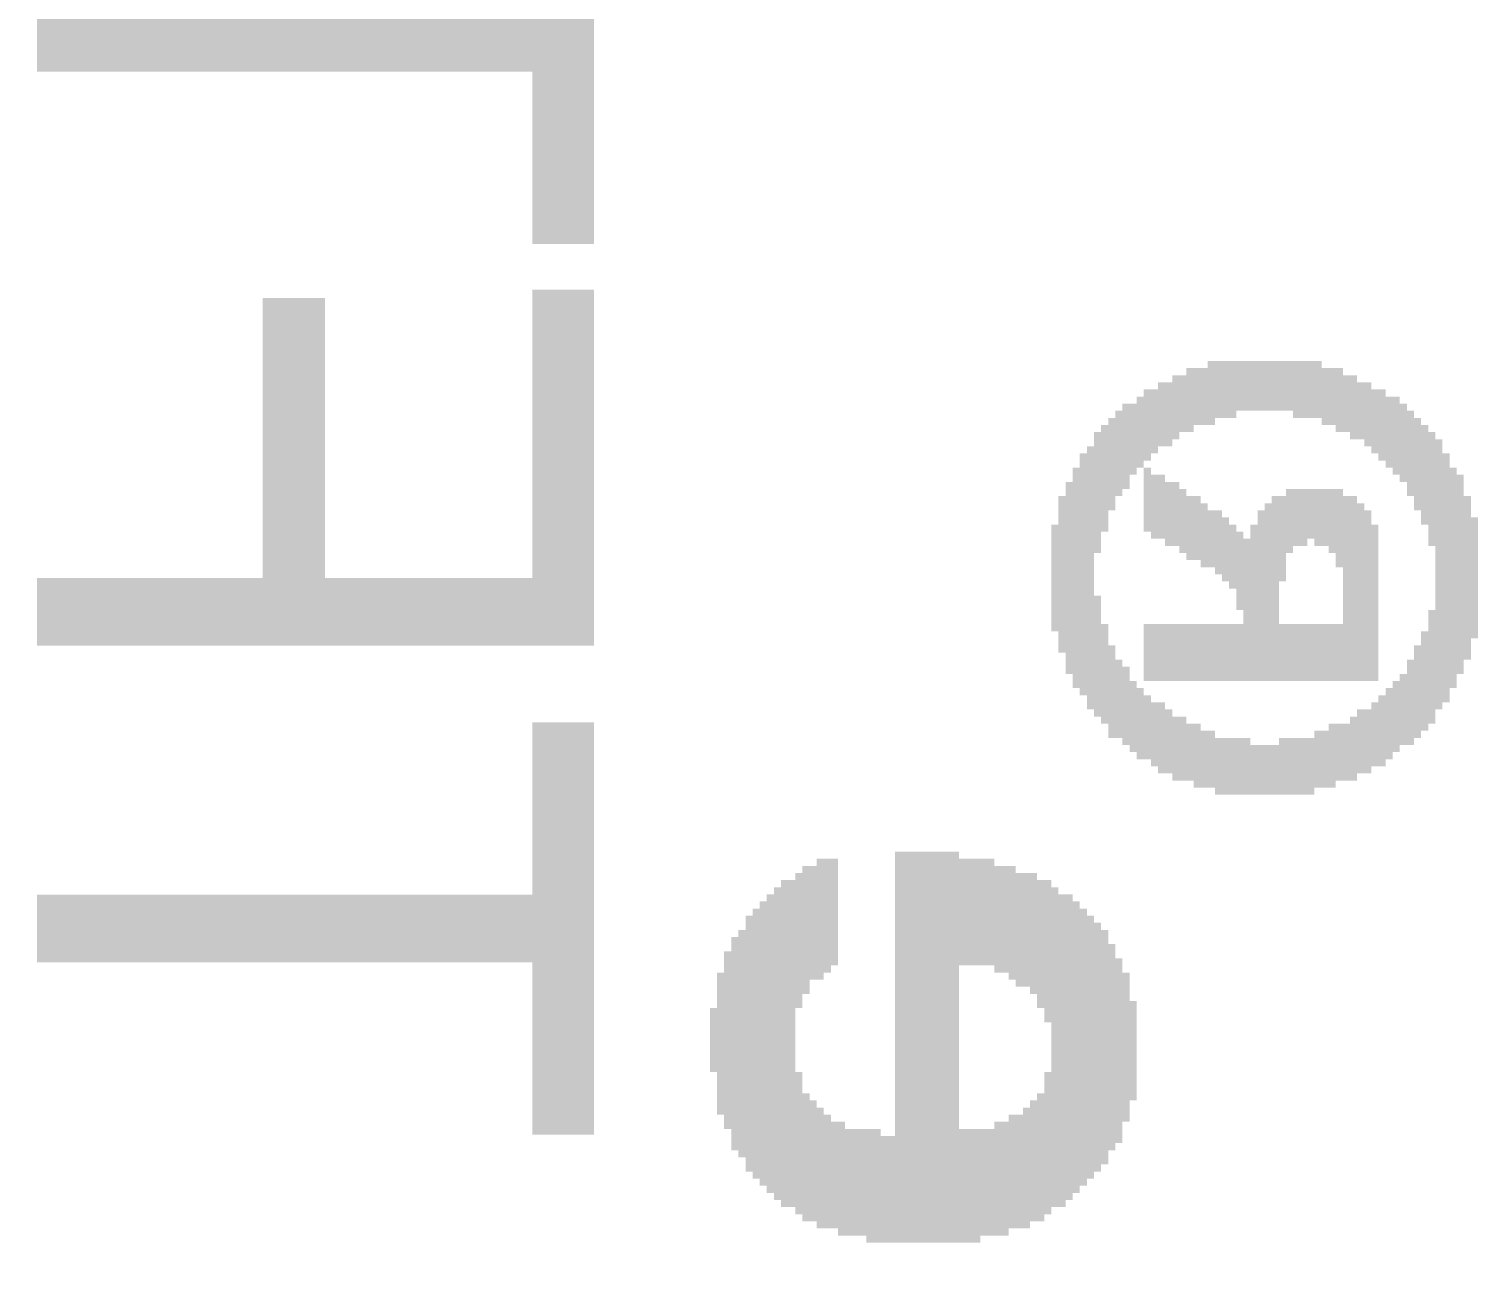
# Model space of a CAD drawing. Extents: x -4814 to 366, y -3 to 2892.
# Drawn here: x -4095.8 to -3851.3, y 1134.5 to 1342.9 of the extents above; entities that cross this region are included whole.
import ezdxf
from ezdxf.enums import TextEntityAlignment as Align

# ---------------------------------------------------------------- set-up
doc = ezdxf.new("R2010")
doc.units = 0
doc.header["$MEASUREMENT"] = 0
doc.layers.add('BG_SILKSCREEN_BOTTOM', color=1, linetype='CONTINUOUS')
doc.layers.add('PG_SILKSCREEN_BOTTOM', color=3, linetype='CONTINUOUS')

msp = doc.modelspace()

# ---------------------------------------------------------------- linework, layer by layer
at = {"layer": 'BG_SILKSCREEN_BOTTOM'}
for points in [[(-3899.918, 1274.906, 1.201, 1.201, 0), (-3899.918, 1285.705, 1.201, 1.201, 0)], [(-3898.717, 1276.106, 1.201, 1.201, 0), (-3898.717, 1285.705, 1.201, 1.201, 0)], [(-3897.516, 1276.106, 1.201, 1.201, 0), (-3897.516, 1285.705, 1.201, 1.201, 0)], [(-3896.315, 1276.106, 1.201, 1.201, 0), (-3896.315, 1286.906, 1.201, 1.201, 0)], [(-3895.114, 1277.307, 1.201, 1.201, 0), (-3895.114, 1286.906, 1.201, 1.201, 0)], [(-3893.918, 1277.307, 1.201, 1.201, 0), (-3893.918, 1286.906, 1.201, 1.201, 0)], [(-3892.717, 1277.307, 1.201, 1.201, 0), (-3892.717, 1286.906, 1.201, 1.201, 0)], [(-3891.516, 1278.508, 1.201, 1.201, 0), (-3891.516, 1286.906, 1.201, 1.201, 0)], [(-3890.315, 1278.508, 1.201, 1.201, 0), (-3890.315, 1286.906, 1.201, 1.201, 0)], [(-3889.114, 1278.508, 1.201, 1.201, 0), (-3889.114, 1286.906, 1.201, 1.201, 0)], [(-3887.918, 1278.508, 1.201, 1.201, 0), (-3887.918, 1286.906, 1.201, 1.201, 0)], [(-3886.717, 1278.508, 1.201, 1.201, 0), (-3886.717, 1286.906, 1.201, 1.201, 0)], [(-3885.516, 1278.508, 1.201, 1.201, 0), (-3885.516, 1286.906, 1.201, 1.201, 0)], [(-3884.315, 1278.508, 1.201, 1.201, 0), (-3884.315, 1286.906, 1.201, 1.201, 0)], [(-3883.114, 1278.508, 1.201, 1.201, 0), (-3883.114, 1286.906, 1.201, 1.201, 0)], [(-3881.918, 1277.307, 1.201, 1.201, 0), (-3881.918, 1286.906, 1.201, 1.201, 0)], [(-3880.717, 1277.307, 1.201, 1.201, 0), (-3880.717, 1286.906, 1.201, 1.201, 0)], [(-3879.516, 1277.307, 1.201, 1.201, 0), (-3879.516, 1286.906, 1.201, 1.201, 0)], [(-3878.315, 1277.307, 1.201, 1.201, 0), (-3878.315, 1286.906, 1.201, 1.201, 0)], [(-3877.114, 1276.106, 1.201, 1.201, 0), (-3877.114, 1285.705, 1.201, 1.201, 0)], [(-3875.918, 1276.106, 1.201, 1.201, 0), (-3875.918, 1285.705, 1.201, 1.201, 0)], [(-3874.717, 1274.906, 1.201, 1.201, 0), (-3874.717, 1285.705, 1.201, 1.201, 0)], [(-3904.717, 1272.508, 1.201, 1.201, 0), (-3904.717, 1283.307, 1.201, 1.201, 0)], [(-3903.516, 1272.508, 1.201, 1.201, 0), (-3903.516, 1283.307, 1.201, 1.201, 0)], [(-3902.315, 1273.705, 1.201, 1.201, 0), (-3902.315, 1284.508, 1.201, 1.201, 0)], [(-3901.114, 1274.906, 1.201, 1.201, 0), (-3901.114, 1284.508, 1.201, 1.201, 0)], [(-3873.516, 1274.906, 1.201, 1.201, 0), (-3873.516, 1284.508, 1.201, 1.201, 0)], [(-3872.315, 1273.705, 1.201, 1.201, 0), (-3872.315, 1284.508, 1.201, 1.201, 0)], [(-3871.114, 1273.705, 1.201, 1.201, 0), (-3871.114, 1283.307, 1.201, 1.201, 0)], [(-3869.918, 1272.508, 1.201, 1.201, 0), (-3869.918, 1283.307, 1.201, 1.201, 0)], [(-3908.315, 1268.906, 1.201, 1.201, 0), (-3908.315, 1280.906, 1.201, 1.201, 0)], [(-3907.114, 1270.106, 1.201, 1.201, 0), (-3907.114, 1282.106, 1.201, 1.201, 0)], [(-3905.918, 1271.307, 1.201, 1.201, 0), (-3905.918, 1282.106, 1.201, 1.201, 0)], [(-3868.717, 1271.307, 1.201, 1.201, 0), (-3868.717, 1282.106, 1.201, 1.201, 0)], [(-3867.516, 1270.106, 1.201, 1.201, 0), (-3867.516, 1282.106, 1.201, 1.201, 0)], [(-3866.315, 1268.906, 1.201, 1.201, 0), (-3866.315, 1280.906, 1.201, 1.201, 0)], [(-3865.114, 1267.705, 1.201, 1.201, 0), (-3865.114, 1280.906, 1.201, 1.201, 0)], [(-3911.918, 1264.106, 1.201, 1.201, 0), (-3911.918, 1278.508, 1.201, 1.201, 0)], [(-3910.717, 1265.307, 1.201, 1.201, 0), (-3910.717, 1279.705, 1.201, 1.201, 0)], [(-3909.516, 1267.705, 1.201, 1.201, 0), (-3909.516, 1279.705, 1.201, 1.201, 0)], [(-3863.918, 1266.508, 1.201, 1.201, 0), (-3863.918, 1279.705, 1.201, 1.201, 0)], [(-3862.717, 1264.106, 1.201, 1.201, 0), (-3862.717, 1278.508, 1.201, 1.201, 0)], [(-3914.315, 1258.106, 1.201, 1.201, 0), (-3914.315, 1276.106, 1.201, 1.201, 0)], [(-3913.114, 1261.705, 1.201, 1.201, 0), (-3913.114, 1277.307, 1.201, 1.201, 0)], [(-3861.516, 1261.705, 1.201, 1.201, 0), (-3861.516, 1277.307, 1.201, 1.201, 0)], [(-3860.315, 1259.307, 1.201, 1.201, 0), (-3860.315, 1276.106, 1.201, 1.201, 0)], [(-3915.516, 1254.508, 1.201, 1.201, 0), (-3915.516, 1274.906, 1.201, 1.201, 0)], [(-3859.114, 1255.705, 1.201, 1.201, 0), (-3859.114, 1274.906, 1.201, 1.201, 0)], [(-3857.918, 1228.106, 1.201, 1.201, 0), (-3857.918, 1273.705, 1.201, 1.201, 0)], [(-3917.918, 1230.508, 1.201, 1.201, 0), (-3917.918, 1271.307, 1.201, 1.201, 0)], [(-3916.717, 1228.106, 1.201, 1.201, 0), (-3916.717, 1272.508, 1.201, 1.201, 0)], [(-3856.717, 1229.307, 1.201, 1.201, 0), (-3856.717, 1271.307, 1.201, 1.201, 0)], [(-3919.114, 1231.705, 1.201, 1.201, 0), (-3919.114, 1268.906, 1.201, 1.201, 0)], [(-3907.114, 1258.106, 1.201, 1.201, 0), (-3907.114, 1268.906, 1.201, 1.201, 0)], [(-3855.516, 1231.705, 1.201, 1.201, 0), (-3855.516, 1268.906, 1.201, 1.201, 0)], [(-3920.315, 1234.106, 1.201, 1.201, 0), (-3920.315, 1266.508, 1.201, 1.201, 0)], [(-3905.918, 1256.906, 1.201, 1.201, 0), (-3905.918, 1267.705, 1.201, 1.201, 0)], [(-3904.717, 1256.906, 1.201, 1.201, 0), (-3904.717, 1267.705, 1.201, 1.201, 0)], [(-3903.516, 1255.705, 1.201, 1.201, 0), (-3903.516, 1266.508, 1.201, 1.201, 0)], [(-3902.315, 1255.705, 1.201, 1.201, 0), (-3902.315, 1266.508, 1.201, 1.201, 0)], [(-3854.315, 1234.106, 1.201, 1.201, 0), (-3854.315, 1267.705, 1.201, 1.201, 0)], [(-3921.516, 1237.705, 1.201, 1.201, 0), (-3921.516, 1264.106, 1.201, 1.201, 0)], [(-3901.114, 1254.508, 1.201, 1.201, 0), (-3901.114, 1265.307, 1.201, 1.201, 0)], [(-3899.918, 1253.307, 1.201, 1.201, 0), (-3899.918, 1264.106, 1.201, 1.201, 0)], [(-3898.717, 1253.307, 1.201, 1.201, 0), (-3898.717, 1264.106, 1.201, 1.201, 0)], [(-3885.516, 1232.906, 1.201, 1.201, 0), (-3885.516, 1264.106, 1.201, 1.201, 0)], [(-3884.315, 1249.705, 1.201, 1.201, 0), (-3884.315, 1264.106, 1.201, 1.201, 0)], [(-3883.114, 1254.508, 1.201, 1.201, 0), (-3883.114, 1265.307, 1.201, 1.201, 0)], [(-3881.918, 1255.705, 1.201, 1.201, 0), (-3881.918, 1265.307, 1.201, 1.201, 0)], [(-3880.717, 1255.705, 1.201, 1.201, 0), (-3880.717, 1265.307, 1.201, 1.201, 0)], [(-3879.516, 1256.906, 1.201, 1.201, 0), (-3879.516, 1265.307, 1.201, 1.201, 0)], [(-3878.315, 1255.705, 1.201, 1.201, 0), (-3878.315, 1265.307, 1.201, 1.201, 0)], [(-3877.114, 1255.705, 1.201, 1.201, 0), (-3877.114, 1265.307, 1.201, 1.201, 0)], [(-3875.918, 1254.508, 1.201, 1.201, 0), (-3875.918, 1265.307, 1.201, 1.201, 0)], [(-3874.717, 1252.106, 1.201, 1.201, 0), (-3874.717, 1265.307, 1.201, 1.201, 0)], [(-3873.516, 1232.906, 1.201, 1.201, 0), (-3873.516, 1264.106, 1.201, 1.201, 0)], [(-3872.315, 1232.906, 1.201, 1.201, 0), (-3872.315, 1264.106, 1.201, 1.201, 0)], [(-3853.114, 1236.508, 1.201, 1.201, 0), (-3853.114, 1264.106, 1.201, 1.201, 0)], [(-3897.516, 1252.106, 1.201, 1.201, 0), (-3897.516, 1262.906, 1.201, 1.201, 0)], [(-3896.315, 1252.106, 1.201, 1.201, 0), (-3896.315, 1261.705, 1.201, 1.201, 0)], [(-3895.114, 1250.906, 1.201, 1.201, 0), (-3895.114, 1261.705, 1.201, 1.201, 0)], [(-3887.918, 1232.906, 1.201, 1.201, 0), (-3887.918, 1261.705, 1.201, 1.201, 0)], [(-3886.717, 1232.906, 1.201, 1.201, 0), (-3886.717, 1262.906, 1.201, 1.201, 0)], [(-3871.114, 1232.906, 1.201, 1.201, 0), (-3871.114, 1262.906, 1.201, 1.201, 0)], [(-3869.918, 1232.906, 1.201, 1.201, 0), (-3869.918, 1261.705, 1.201, 1.201, 0)], [(-3922.717, 1241.307, 1.201, 1.201, 0), (-3922.717, 1259.307, 1.201, 1.201, 0)], [(-3893.918, 1249.705, 1.201, 1.201, 0), (-3893.918, 1260.508, 1.201, 1.201, 0)], [(-3892.717, 1248.508, 1.201, 1.201, 0), (-3892.717, 1259.307, 1.201, 1.201, 0)], [(-3889.114, 1232.906, 1.201, 1.201, 0), (-3889.114, 1259.307, 1.201, 1.201, 0)], [(-3868.717, 1232.906, 1.201, 1.201, 0), (-3868.717, 1259.307, 1.201, 1.201, 0)], [(-3851.918, 1240.106, 1.201, 1.201, 0), (-3851.918, 1260.508, 1.201, 1.201, 0)], [(-3891.516, 1244.906, 1.201, 1.201, 0), (-3891.516, 1258.106, 1.201, 1.201, 0)], [(-3890.315, 1232.906, 1.201, 1.201, 0), (-3890.315, 1256.906, 1.201, 1.201, 0)], [(-3915.516, 1226.906, 1.201, 1.201, 0), (-3915.516, 1247.307, 1.201, 1.201, 0)], [(-3859.114, 1225.705, 1.201, 1.201, 0), (-3859.114, 1244.906, 1.201, 1.201, 0)], [(-3914.315, 1225.705, 1.201, 1.201, 0), (-3914.315, 1242.508, 1.201, 1.201, 0)], [(-3907.114, 1232.906, 1.201, 1.201, 0), (-3907.114, 1242.508, 1.201, 1.201, 0)], [(-3905.918, 1232.906, 1.201, 1.201, 0), (-3905.918, 1242.508, 1.201, 1.201, 0)], [(-3904.717, 1232.906, 1.201, 1.201, 0), (-3904.717, 1242.508, 1.201, 1.201, 0)], [(-3903.516, 1232.906, 1.201, 1.201, 0), (-3903.516, 1242.508, 1.201, 1.201, 0)], [(-3902.315, 1232.906, 1.201, 1.201, 0), (-3902.315, 1242.508, 1.201, 1.201, 0)], [(-3901.114, 1232.906, 1.201, 1.201, 0), (-3901.114, 1242.508, 1.201, 1.201, 0)], [(-3899.918, 1232.906, 1.201, 1.201, 0), (-3899.918, 1242.508, 1.201, 1.201, 0)], [(-3898.717, 1232.906, 1.201, 1.201, 0), (-3898.717, 1242.508, 1.201, 1.201, 0)], [(-3897.516, 1232.906, 1.201, 1.201, 0), (-3897.516, 1242.508, 1.201, 1.201, 0)], [(-3896.315, 1232.906, 1.201, 1.201, 0), (-3896.315, 1242.508, 1.201, 1.201, 0)], [(-3895.114, 1232.906, 1.201, 1.201, 0), (-3895.114, 1242.508, 1.201, 1.201, 0)], [(-3893.918, 1232.906, 1.201, 1.201, 0), (-3893.918, 1242.508, 1.201, 1.201, 0)], [(-3892.717, 1232.906, 1.201, 1.201, 0), (-3892.717, 1242.508, 1.201, 1.201, 0)], [(-3891.516, 1232.906, 1.201, 1.201, 0), (-3891.516, 1242.508, 1.201, 1.201, 0)], [(-3884.315, 1232.906, 1.201, 1.201, 0), (-3884.315, 1242.508, 1.201, 1.201, 0)], [(-3883.114, 1232.906, 1.201, 1.201, 0), (-3883.114, 1242.508, 1.201, 1.201, 0)], [(-3881.918, 1232.906, 1.201, 1.201, 0), (-3881.918, 1242.508, 1.201, 1.201, 0)], [(-3880.717, 1232.906, 1.201, 1.201, 0), (-3880.717, 1242.508, 1.201, 1.201, 0)], [(-3879.516, 1232.906, 1.201, 1.201, 0), (-3879.516, 1242.508, 1.201, 1.201, 0)], [(-3878.315, 1232.906, 1.201, 1.201, 0), (-3878.315, 1242.508, 1.201, 1.201, 0)], [(-3877.114, 1232.906, 1.201, 1.201, 0), (-3877.114, 1242.508, 1.201, 1.201, 0)], [(-3875.918, 1232.906, 1.201, 1.201, 0), (-3875.918, 1242.508, 1.201, 1.201, 0)], [(-3874.717, 1232.906, 1.201, 1.201, 0), (-3874.717, 1242.508, 1.201, 1.201, 0)], [(-3860.315, 1224.508, 1.201, 1.201, 0), (-3860.315, 1241.307, 1.201, 1.201, 0)], [(-3913.114, 1223.307, 1.201, 1.201, 0), (-3913.114, 1238.906, 1.201, 1.201, 0)], [(-3861.516, 1223.307, 1.201, 1.201, 0), (-3861.516, 1238.906, 1.201, 1.201, 0)], [(-3911.918, 1223.307, 1.201, 1.201, 0), (-3911.918, 1236.508, 1.201, 1.201, 0)], [(-3910.717, 1222.106, 1.201, 1.201, 0), (-3910.717, 1235.307, 1.201, 1.201, 0)], [(-3862.717, 1222.106, 1.201, 1.201, 0), (-3862.717, 1236.508, 1.201, 1.201, 0)], [(-3909.516, 1220.906, 1.201, 1.201, 0), (-3909.516, 1232.906, 1.201, 1.201, 0)], [(-3908.315, 1219.705, 1.201, 1.201, 0), (-3908.315, 1231.705, 1.201, 1.201, 0)], [(-3866.315, 1219.705, 1.201, 1.201, 0), (-3866.315, 1231.705, 1.201, 1.201, 0)], [(-3865.114, 1220.906, 1.201, 1.201, 0), (-3865.114, 1232.906, 1.201, 1.201, 0)], [(-3863.918, 1222.106, 1.201, 1.201, 0), (-3863.918, 1234.106, 1.201, 1.201, 0)], [(-3907.114, 1219.705, 1.201, 1.201, 0), (-3907.114, 1230.508, 1.201, 1.201, 0)], [(-3905.918, 1218.508, 1.201, 1.201, 0), (-3905.918, 1229.307, 1.201, 1.201, 0)], [(-3904.717, 1217.307, 1.201, 1.201, 0), (-3904.717, 1229.307, 1.201, 1.201, 0)], [(-3868.717, 1218.508, 1.201, 1.201, 0), (-3868.717, 1229.307, 1.201, 1.201, 0)], [(-3867.516, 1218.508, 1.201, 1.201, 0), (-3867.516, 1230.508, 1.201, 1.201, 0)], [(-3903.516, 1217.307, 1.201, 1.201, 0), (-3903.516, 1228.106, 1.201, 1.201, 0)], [(-3902.315, 1216.106, 1.201, 1.201, 0), (-3902.315, 1226.906, 1.201, 1.201, 0)], [(-3901.114, 1216.106, 1.201, 1.201, 0), (-3901.114, 1226.906, 1.201, 1.201, 0)], [(-3872.315, 1216.106, 1.201, 1.201, 0), (-3872.315, 1226.906, 1.201, 1.201, 0)], [(-3871.114, 1217.307, 1.201, 1.201, 0), (-3871.114, 1228.106, 1.201, 1.201, 0)], [(-3869.918, 1217.307, 1.201, 1.201, 0), (-3869.918, 1228.106, 1.201, 1.201, 0)], [(-3899.918, 1216.106, 1.201, 1.201, 0), (-3899.918, 1225.705, 1.201, 1.201, 0)], [(-3898.717, 1214.906, 1.201, 1.201, 0), (-3898.717, 1225.705, 1.201, 1.201, 0)], [(-3897.516, 1214.906, 1.201, 1.201, 0), (-3897.516, 1224.508, 1.201, 1.201, 0)], [(-3896.315, 1214.906, 1.201, 1.201, 0), (-3896.315, 1224.508, 1.201, 1.201, 0)], [(-3878.315, 1214.906, 1.201, 1.201, 0), (-3878.315, 1224.508, 1.201, 1.201, 0)], [(-3877.114, 1214.906, 1.201, 1.201, 0), (-3877.114, 1224.508, 1.201, 1.201, 0)], [(-3875.918, 1214.906, 1.201, 1.201, 0), (-3875.918, 1225.705, 1.201, 1.201, 0)], [(-3874.717, 1216.106, 1.201, 1.201, 0), (-3874.717, 1225.705, 1.201, 1.201, 0)], [(-3873.516, 1216.106, 1.201, 1.201, 0), (-3873.516, 1225.705, 1.201, 1.201, 0)], [(-3895.114, 1213.705, 1.201, 1.201, 0), (-3895.114, 1223.307, 1.201, 1.201, 0)], [(-3893.918, 1213.705, 1.201, 1.201, 0), (-3893.918, 1223.307, 1.201, 1.201, 0)], [(-3892.717, 1213.705, 1.201, 1.201, 0), (-3892.717, 1223.307, 1.201, 1.201, 0)], [(-3891.516, 1213.705, 1.201, 1.201, 0), (-3891.516, 1223.307, 1.201, 1.201, 0)], [(-3890.315, 1213.705, 1.201, 1.201, 0), (-3890.315, 1223.307, 1.201, 1.201, 0)], [(-3889.114, 1213.705, 1.201, 1.201, 0), (-3889.114, 1222.106, 1.201, 1.201, 0)], [(-3887.918, 1213.705, 1.201, 1.201, 0), (-3887.918, 1222.106, 1.201, 1.201, 0)], [(-3886.717, 1213.705, 1.201, 1.201, 0), (-3886.717, 1222.106, 1.201, 1.201, 0)], [(-3885.516, 1213.705, 1.201, 1.201, 0), (-3885.516, 1222.106, 1.201, 1.201, 0)], [(-3884.315, 1213.705, 1.201, 1.201, 0), (-3884.315, 1223.307, 1.201, 1.201, 0)], [(-3883.114, 1213.705, 1.201, 1.201, 0), (-3883.114, 1223.307, 1.201, 1.201, 0)], [(-3881.918, 1213.705, 1.201, 1.201, 0), (-3881.918, 1223.307, 1.201, 1.201, 0)], [(-3880.717, 1213.705, 1.201, 1.201, 0), (-3880.717, 1223.307, 1.201, 1.201, 0)], [(-3879.516, 1213.705, 1.201, 1.201, 0), (-3879.516, 1223.307, 1.201, 1.201, 0)], [(-3962.315, 1182.508, 1.201, 1.201, 0), (-3962.315, 1202.906, 1.201, 1.201, 0)], [(-3961.114, 1183.705, 1.201, 1.201, 0), (-3961.114, 1202.906, 1.201, 1.201, 0)], [(-3959.918, 1184.906, 1.201, 1.201, 0), (-3959.918, 1202.906, 1.201, 1.201, 0)], [(-3949.114, 1138.106, 1.201, 1.201, 0), (-3949.114, 1204.106, 1.201, 1.201, 0)], [(-3947.918, 1138.106, 1.201, 1.201, 0), (-3947.918, 1204.106, 1.201, 1.201, 0)], [(-3946.717, 1138.106, 1.201, 1.201, 0), (-3946.717, 1204.106, 1.201, 1.201, 0)], [(-3945.516, 1138.106, 1.201, 1.201, 0), (-3945.516, 1204.106, 1.201, 1.201, 0)], [(-3944.315, 1138.106, 1.201, 1.201, 0), (-3944.315, 1204.106, 1.201, 1.201, 0)], [(-3943.114, 1138.106, 1.201, 1.201, 0), (-3943.114, 1204.106, 1.201, 1.201, 0)], [(-3941.918, 1138.106, 1.201, 1.201, 0), (-3941.918, 1204.106, 1.201, 1.201, 0)], [(-3940.717, 1138.106, 1.201, 1.201, 0), (-3940.717, 1204.106, 1.201, 1.201, 0)], [(-3939.516, 1138.106, 1.201, 1.201, 0), (-3939.516, 1204.106, 1.201, 1.201, 0)], [(-3938.315, 1184.906, 1.201, 1.201, 0), (-3938.315, 1202.906, 1.201, 1.201, 0)], [(-3937.114, 1184.906, 1.201, 1.201, 0), (-3937.114, 1202.906, 1.201, 1.201, 0)], [(-3935.918, 1184.906, 1.201, 1.201, 0), (-3935.918, 1202.906, 1.201, 1.201, 0)], [(-3934.717, 1184.906, 1.201, 1.201, 0), (-3934.717, 1202.906, 1.201, 1.201, 0)], [(-3933.516, 1184.906, 1.201, 1.201, 0), (-3933.516, 1202.906, 1.201, 1.201, 0)], [(-3965.918, 1177.705, 1.201, 1.201, 0), (-3965.918, 1200.508, 1.201, 1.201, 0)], [(-3964.717, 1180.106, 1.201, 1.201, 0), (-3964.717, 1201.705, 1.201, 1.201, 0)], [(-3963.516, 1182.508, 1.201, 1.201, 0), (-3963.516, 1201.705, 1.201, 1.201, 0)], [(-3932.315, 1183.705, 1.201, 1.201, 0), (-3932.315, 1201.705, 1.201, 1.201, 0)], [(-3931.114, 1183.705, 1.201, 1.201, 0), (-3931.114, 1201.705, 1.201, 1.201, 0)], [(-3929.918, 1182.508, 1.201, 1.201, 0), (-3929.918, 1201.705, 1.201, 1.201, 0)], [(-3928.717, 1181.307, 1.201, 1.201, 0), (-3928.717, 1200.508, 1.201, 1.201, 0)], [(-3927.516, 1181.307, 1.201, 1.201, 0), (-3927.516, 1200.508, 1.201, 1.201, 0)], [(-3926.315, 1180.106, 1.201, 1.201, 0), (-3926.315, 1200.508, 1.201, 1.201, 0)], [(-3969.516, 1145.307, 1.201, 1.201, 0), (-3969.516, 1198.106, 1.201, 1.201, 0)], [(-3968.315, 1144.106, 1.201, 1.201, 0), (-3968.315, 1199.307, 1.201, 1.201, 0)], [(-3967.114, 1144.106, 1.201, 1.201, 0), (-3967.114, 1199.307, 1.201, 1.201, 0)], [(-3925.114, 1177.705, 1.201, 1.201, 0), (-3925.114, 1199.307, 1.201, 1.201, 0)], [(-3923.918, 1175.307, 1.201, 1.201, 0), (-3923.918, 1199.307, 1.201, 1.201, 0)], [(-3922.717, 1144.106, 1.201, 1.201, 0), (-3922.717, 1198.106, 1.201, 1.201, 0)], [(-3971.918, 1147.705, 1.201, 1.201, 0), (-3971.918, 1195.705, 1.201, 1.201, 0)], [(-3970.717, 1146.508, 1.201, 1.201, 0), (-3970.717, 1196.906, 1.201, 1.201, 0)], [(-3921.516, 1144.106, 1.201, 1.201, 0), (-3921.516, 1196.906, 1.201, 1.201, 0)], [(-3920.315, 1145.307, 1.201, 1.201, 0), (-3920.315, 1196.906, 1.201, 1.201, 0)], [(-3919.114, 1146.508, 1.201, 1.201, 0), (-3919.114, 1195.705, 1.201, 1.201, 0)], [(-3974.315, 1150.106, 1.201, 1.201, 0), (-3974.315, 1193.307, 1.201, 1.201, 0)], [(-3973.114, 1148.906, 1.201, 1.201, 0), (-3973.114, 1194.508, 1.201, 1.201, 0)], [(-3917.918, 1147.705, 1.201, 1.201, 0), (-3917.918, 1194.508, 1.201, 1.201, 0)], [(-3916.717, 1148.906, 1.201, 1.201, 0), (-3916.717, 1193.307, 1.201, 1.201, 0)], [(-3975.516, 1152.508, 1.201, 1.201, 0), (-3975.516, 1190.906, 1.201, 1.201, 0)], [(-3915.516, 1150.106, 1.201, 1.201, 0), (-3915.516, 1192.106, 1.201, 1.201, 0)], [(-3914.315, 1151.307, 1.201, 1.201, 0), (-3914.315, 1190.906, 1.201, 1.201, 0)], [(-3976.717, 1153.705, 1.201, 1.201, 0), (-3976.717, 1189.705, 1.201, 1.201, 0)], [(-3913.114, 1153.705, 1.201, 1.201, 0), (-3913.114, 1188.508, 1.201, 1.201, 0)], [(-3977.918, 1157.307, 1.201, 1.201, 0), (-3977.918, 1187.307, 1.201, 1.201, 0)], [(-3911.918, 1154.906, 1.201, 1.201, 0), (-3911.918, 1186.106, 1.201, 1.201, 0)], [(-3979.114, 1159.705, 1.201, 1.201, 0), (-3979.114, 1183.705, 1.201, 1.201, 0)], [(-3910.717, 1158.508, 1.201, 1.201, 0), (-3910.717, 1183.705, 1.201, 1.201, 0)], [(-3909.516, 1162.106, 1.201, 1.201, 0), (-3909.516, 1178.906, 1.201, 1.201, 0)], [(-3980.315, 1166.906, 1.201, 1.201, 0), (-3980.315, 1177.705, 1.201, 1.201, 0)], [(-3965.918, 1142.906, 1.201, 1.201, 0), (-3965.918, 1166.906, 1.201, 1.201, 0)], [(-3923.918, 1142.906, 1.201, 1.201, 0), (-3923.918, 1166.906, 1.201, 1.201, 0)], [(-3964.717, 1141.705, 1.201, 1.201, 0), (-3964.717, 1163.307, 1.201, 1.201, 0)], [(-3925.114, 1141.705, 1.201, 1.201, 0), (-3925.114, 1163.307, 1.201, 1.201, 0)], [(-3963.516, 1141.705, 1.201, 1.201, 0), (-3963.516, 1162.106, 1.201, 1.201, 0)], [(-3962.315, 1140.508, 1.201, 1.201, 0), (-3962.315, 1160.906, 1.201, 1.201, 0)], [(-3927.516, 1140.508, 1.201, 1.201, 0), (-3927.516, 1160.906, 1.201, 1.201, 0)], [(-3926.315, 1141.705, 1.201, 1.201, 0), (-3926.315, 1162.106, 1.201, 1.201, 0)], [(-3961.114, 1140.508, 1.201, 1.201, 0), (-3961.114, 1159.705, 1.201, 1.201, 0)], [(-3959.918, 1140.508, 1.201, 1.201, 0), (-3959.918, 1158.508, 1.201, 1.201, 0)], [(-3958.717, 1139.307, 1.201, 1.201, 0), (-3958.717, 1158.508, 1.201, 1.201, 0)], [(-3932.315, 1139.307, 1.201, 1.201, 0), (-3932.315, 1158.508, 1.201, 1.201, 0)], [(-3931.114, 1139.307, 1.201, 1.201, 0), (-3931.114, 1158.508, 1.201, 1.201, 0)], [(-3929.918, 1140.508, 1.201, 1.201, 0), (-3929.918, 1159.705, 1.201, 1.201, 0)], [(-3928.717, 1140.508, 1.201, 1.201, 0), (-3928.717, 1159.705, 1.201, 1.201, 0)], [(-3957.516, 1139.307, 1.201, 1.201, 0), (-3957.516, 1157.307, 1.201, 1.201, 0)], [(-3956.315, 1139.307, 1.201, 1.201, 0), (-3956.315, 1157.307, 1.201, 1.201, 0)], [(-3955.114, 1139.307, 1.201, 1.201, 0), (-3955.114, 1157.307, 1.201, 1.201, 0)], [(-3953.918, 1138.106, 1.201, 1.201, 0), (-3953.918, 1157.307, 1.201, 1.201, 0)], [(-3952.717, 1138.106, 1.201, 1.201, 0), (-3952.717, 1157.307, 1.201, 1.201, 0)], [(-3951.516, 1138.106, 1.201, 1.201, 0), (-3951.516, 1156.106, 1.201, 1.201, 0)], [(-3950.315, 1138.106, 1.201, 1.201, 0), (-3950.315, 1156.106, 1.201, 1.201, 0)], [(-3938.315, 1138.106, 1.201, 1.201, 0), (-3938.315, 1157.307, 1.201, 1.201, 0)], [(-3937.114, 1138.106, 1.201, 1.201, 0), (-3937.114, 1157.307, 1.201, 1.201, 0)], [(-3935.918, 1138.106, 1.201, 1.201, 0), (-3935.918, 1157.307, 1.201, 1.201, 0)], [(-3934.717, 1139.307, 1.201, 1.201, 0), (-3934.717, 1157.307, 1.201, 1.201, 0)], [(-3933.516, 1139.307, 1.201, 1.201, 0), (-3933.516, 1157.307, 1.201, 1.201, 0)]]:
    msp.add_lwpolyline(points, format="xyseb", dxfattribs=at)

# ---------------------------------------------------------------- texts
at = {"layer": 'PG_SILKSCREEN_BOTTOM', "text_generation_flag": 2, "width": 0.978723}
msp.add_text('MKS TFT35 V1.0', height=94, rotation=270, dxfattribs=at).set_placement((-4094.48, 1803.146), align=Align.RIGHT)

doc.saveas('drawing.dxf')
